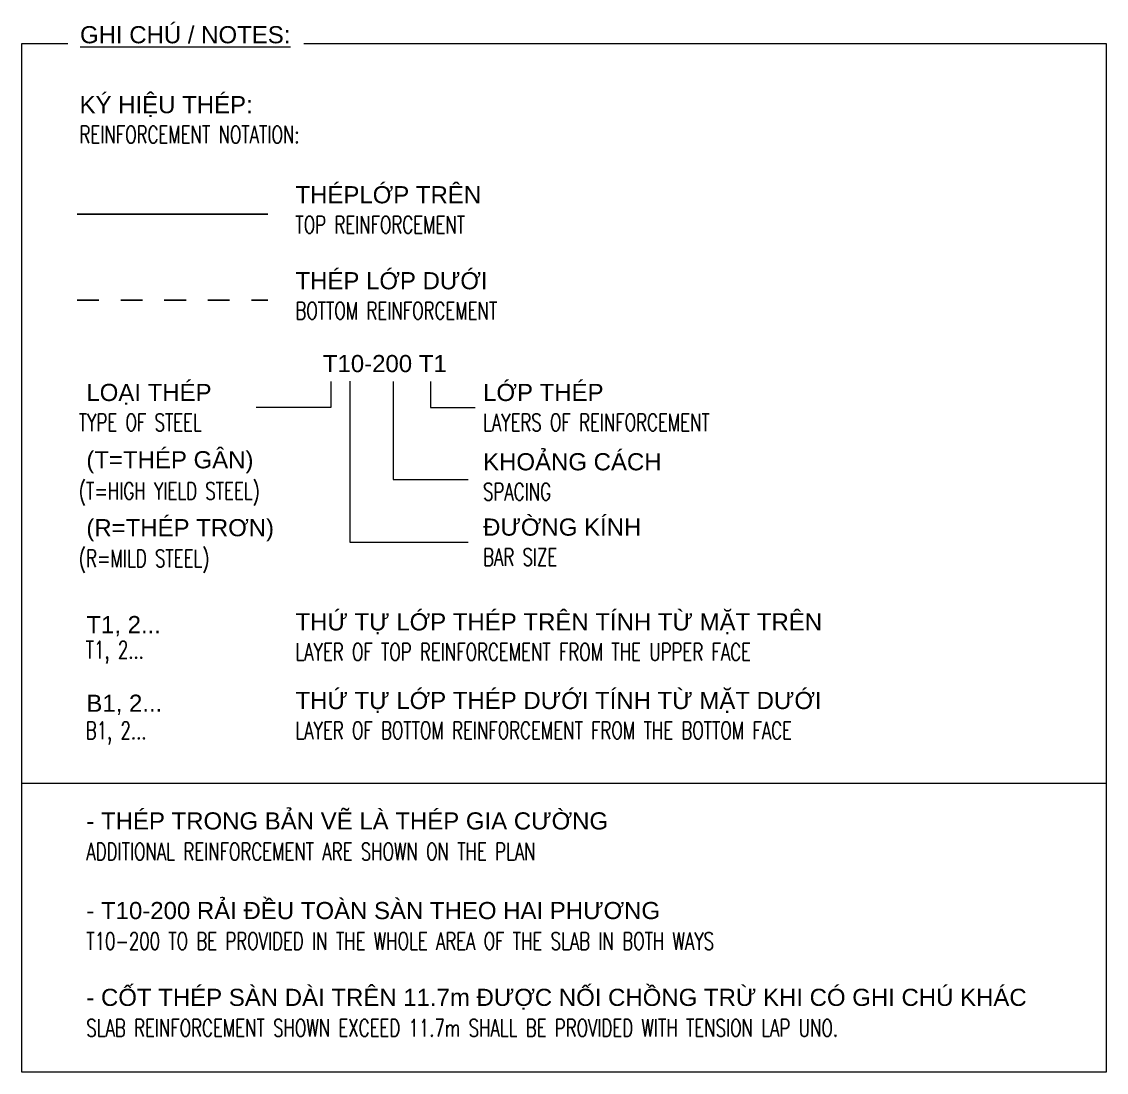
# Model space of a CAD drawing. Header units: millimetres. Extents: x -53802 to 55300, y -23895 to 35510.
# Drawn here: x 50549.1 to 50707.1, y 1712 to 1865.1 of the extents above; entities that cross this region are included whole.
import ezdxf

# ---------------------------------------------------------------- set-up
doc = ezdxf.new("R2010")
doc.units = ezdxf.units.MM
doc.linetypes.add('Dash', pattern=[6.35, 3.175, -3.175])
doc.layers.add('A-000-T_TEXT', color=231, linetype='Continuous', lineweight=5)
doc.layers.add('A-010-M_LINE', color=90, linetype='Continuous', lineweight=5)
doc.styles.add('Arial_3', font='arial.ttf', dxfattribs={"height": 2.5})
doc.styles.add('romans_B', font='', dxfattribs={"width": 0.7, "height": 2.519716})
doc.styles.get('romans_B').set_extended_font_data('romans', bold=True)

msp = doc.modelspace()

# ---------------------------------------------------------------- linework, layer by layer
at = {"layer": 'A-010-M_LINE'}
for p, q in [((50549.08, 1712.01), (50549.08, 1861.91)), ((50549.08, 1861.91), (50555.79, 1861.91)), ((50590.17, 1861.91), (50707.12, 1861.91)), ((50707.12, 1861.91), (50707.12, 1712.01)), ((50594.14, 1812.65), (50594.14, 1808.88)), ((50596.87, 1812.7), (50596.87, 1789.26)), ((50603.22, 1812.65), (50603.22, 1798.41)), ((50608.64, 1812.65), (50608.64, 1808.88)), ((50594.14, 1808.88), (50583.24, 1808.88)), ((50608.64, 1808.88), (50615.16, 1808.88)), ((50603.22, 1798.41), (50614.12, 1798.41)), ((50596.87, 1789.26), (50614.12, 1789.26)), ((50549.08, 1754.12), (50707.12, 1754.12)), ((50707.12, 1712.01), (50549.08, 1712.01))]:
    msp.add_line(p, q, dxfattribs=at)
at = {"layer": 'A-010-M_LINE', "lineweight": 25}
msp.add_line((50557.15, 1837.04), (50584.96, 1837.04), dxfattribs=at)
at = {"layer": 'A-010-M_LINE', "linetype": 'Dash', "lineweight": 25}
msp.add_line((50557.15, 1824.51), (50584.96, 1824.51), dxfattribs=at)

# ---------------------------------------------------------------- texts
at = {"layer": 'A-000-T_TEXT', "color": 2, "char_height": 2.5, "line_spacing_factor": 0.938532, "style": 'Arial_3'}
for s, insert, width, attachment_point in [('\\LGHI CHÚ / NOTES:', (50572.9, 1864.46), 36.4479, 2), ('KÝ HIỆU THÉP:', (50557.51, 1854.27), 30.0123, 1), ('THÉPLỚP TRÊN', (50588.97, 1841.14), 32.1779, 1), ('THÉP LỚP DƯỚI', (50588.97, 1828.61), 33.3064, 1), ('T10-200 T1', (50592.96, 1816.54), 21.5027, 1), ('LOẠI THÉP', (50558.5, 1812.33), 21.7162, 1), ('LỚP THÉP', (50616.31, 1812.33), 20.8927, 1), ('(T=THÉP GÂN)', (50558.5, 1802.52), 28.9143, 1), ('KHOẢNG CÁCH', (50616.31, 1802.23), 30.8968, 1), ('(R=THÉP TRƠN)', (50558.5, 1792.62), 32.4524, 1), ('ĐƯỜNG KÍNH', (50616.31, 1792.71), 27.3893, 1), ('THỨ TỰ LỚP THÉP TRÊN TÍNH TỪ MẶT TRÊN', (50588.97, 1778.9), 91.196, 1), ('T1, 2...', (50558.5, 1778.5), 12.9626, 1), ('B1, 2...', (50558.5, 1767.04), 13.2066, 1), ('THỨ TỰ LỚP THÉP DƯỚI TÍNH TỪ MẶT DƯỚI', (50588.97, 1767.44), 91.135, 1), ('- THÉP TRONG BẢN VẼ LÀ THÉP GIA CƯỜNG', (50558.5, 1749.89), 90.4335, 1), ('- T10-200 RẢI ĐỀU TOÀN SÀN THEO HAI PHƯƠNG', (50558.5, 1736.83), 99.4311, 1), ('- CỐT THÉP SÀN DÀI TRÊN 11.7m ĐƯỢC NỐI CHỒNG TRỪ KHI CÓ GHI CHÚ KHÁC', (50558.5, 1724.18), 162.8718, 1)]:
    msp.add_mtext(s, dxfattribs=dict(at, insert=insert, width=width, attachment_point=attachment_point))
at = {"layer": 'A-000-T_TEXT', "color": 7, "attachment_point": 1, "line_spacing_factor": 0.957141, "style": 'romans_B'}
for s, insert, char_height, width in [('REINFORCEMENT NOTATION:', (50557.51, 1849.91), 2.5197, 43.8996), ('TOP REINFORCEMENT', (50588.97, 1836.78), 2.5197, 34.0012), ('BOTTOM REINFORCEMENT', (50588.97, 1824.25), 2.5197, 40.6699), ('TYPE OF STEEL', (50557.4, 1807.97), 2.5197, 24.9402), ('LAYERS OF REINFORCEMENT', (50616.31, 1807.97), 2.5197, 45.5443), ('(T=HIGH YIELD STEEL)', (50557.4, 1797.98), 2.5197, 36.4833), ('SPACING', (50616.31, 1797.87), 2.52, 13.6962), ('(R=MILD STEEL)', (50557.4, 1788.16), 2.5197, 25.9271), ('BAR SIZE', (50616.31, 1788.35), 2.52, 15.4306), ('T1, 2...', (50558.41, 1774.85), 2.52, 12.0215), ('LAYER OF TOP REINFORCEMENT FROM THE UPPER FACE', (50588.97, 1774.53), 2.5197, 93.1221), ('B1, 2...', (50558.41, 1763.08), 2.52, 12.8888), ('LAYER OF BOTTOM REINFORCEMENT FROM THE BOTTOM FACE', (50588.97, 1763.08), 2.5197, 101.9439), ('ADDITIONAL REINFORCEMENT ARE SHOWN ON THE PLAN', (50558.5, 1745.44), 2.5197, 91.1185), ('T10-200 TO BE PROVIDED IN THE WHOLE AREA OF THE SLAB IN BOTH WAYS', (50558.5, 1732.38), 2.5197, 130.5025), ('SLAB REINFORCEMENT SHOWN EXCEED 11.7m SHALL BE PROVIDED WITH TENSION LAP UNO.', (50558.5, 1719.73), 2.5197, 153.798)]:
    msp.add_mtext(s, dxfattribs=dict(at, insert=insert, char_height=char_height, width=width))

doc.saveas('drawing.dxf')
